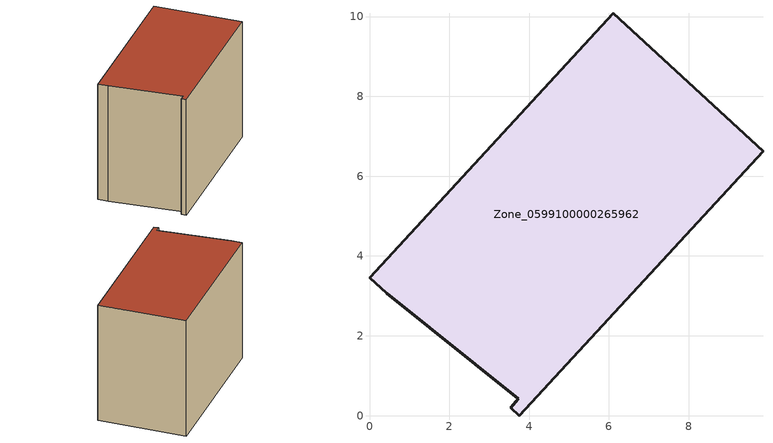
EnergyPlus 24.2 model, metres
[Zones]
Zone_0599100000265962
 floor ground (C_G): 3.54,0.2 3.73,0.42 0.43,3.06 0,3.46 6.11,10.08 9.86,6.62 3.75,0 z0
 wall outside (C_F): 0.43,3.06 3.73,0.42 3.54,0.2 3.75,0 9.86,6.62 6.11,10.08 0,3.46 0.43,3.06 z0:7.22
 roof outside (C_R): 3.73,0.42 3.54,0.2 3.75,0 9.86,6.62 6.11,10.08 0,3.46 0.43,3.06 z7.22
[BUILDING]
Pand.0599100000265962: North Axis=0; Terrain=City; Loads Convergence Tolerance Value=0.04; Temperature Convergence Tolerance Value=0.4; Solar Distribution=FullExterior; Maximum Number of Warmup Days=25; Minimum Number of Warmup Days=1
[Site:Location]
Rotterdam.The.Hague.AP_ZH_NLD Design_Conditions: Latitude=51.96; Longitude=4.45; Time Zone=1; Elevation=-4.5
[SITE:GROUNDTEMPERATURE:BUILDINGSURFACE]
18, 18, 18, 18, 18, 18, 18, 18, 18, 18, 18, 18
[MATERIAL] Thermal Absorptance=0.9; Solar Absorptance=0.7; Visible Absorptance=0.7
Name | Roughness | Thickness | Conductivity | Density | Specific Heat
G.TI.1975-1991 | MediumSmooth | 0.15 | 0.288461 | 540 | 1210
F.TI.1975-1991 | Rough | 0.3 | 0.230769 | 1920 | 840
R.TI.1975-1991 | MediumRough | 0.2 | 0.153846 | 1500 | 1000
[CONSTRUCTION]
C_G: G.TI.1975-1991
C_F: F.TI.1975-1991
C_R: R.TI.1975-1991
[ZONE]
Zone_0599100000265962: Type=1; Multiplier=1; Ceiling Height=Autocalculate; Volume=Autocalculate; Floor Area=autocalculate; Part of Total Floor Area=Yes
[ZONEINFILTRATION:DESIGNFLOWRATE]
Infil_Zone_0599100000265962: Zone or ZoneList or Space or SpaceList=Zone_0599100000265962; Schedule=AlwaysOn; Design Flow Rate Calculation Method=Flow/Area; Flow Rate per Floor Area=0.003; Constant Term Coefficient=1; Temperature Term Coefficient=0; Velocity Term Coefficient=0; Velocity Squared Term Coefficient=0
[HVACTEMPLATE:ZONE:IDEALLOADSAIRSYSTEM]
Zone_0599100000265962: Maximum Heating Supply Air Temperature=50; Minimum Cooling Supply Air Temperature=13; Maximum Heating Supply Air Humidity Ratio=0.0156; Minimum Cooling Supply Air Humidity Ratio=0.0077; Heating Limit=NoLimit; Cooling Limit=NoLimit; Dehumidification Control Type=ConstantSensibleHeatRatio; Cooling Sensible Heat Ratio=0.7; Dehumidification Setpoint=60; Humidification Control Type=None; Humidification Setpoint=30; Outdoor Air Method=None; Outdoor Air Flow Rate per Person=0.00944; Outdoor Air Flow Rate per Zone Floor Area=0; Outdoor Air Flow Rate per Zone=0; Demand Controlled Ventilation Type=None; Outdoor Air Economizer Type=NoEconomizer; Heat Recovery Type=None; Sensible Heat Recovery Effectiveness=0.7; Latent Heat Recovery Effectiveness=0.65
[ZONECONTROL:THERMOSTAT]
ThermostatControl_Zone_0599100000265962: Zone or ZoneList=Zone_0599100000265962; Control Type Schedule=DualSetpointControlType; Control 1=Thermostat_Zone_0599100000265962; Temperature Difference Between Cutout And Setpoint=0
[THERMOSTATSETPOINT:DUALSETPOINT]
Thermostat_Zone_0599100000265962: Heating Setpoint Temperature Schedule=HeatingSetpoint_Zone_0599100000265962; Cooling Setpoint Temperature Schedule=CoolingSetpoint_Zone_0599100000265962
[SCHEDULE:COMPACT]
HeatingSetpoint_Zone_0599100000265962: Through: 12/31, For: AllDays, Until: 24:00, 21
CoolingSetpoint_Zone_0599100000265962: Through: 12/31, For: AllDays, Until: 24:00, 24
DualSetpointControlType: Through: 12/31, For: AllDays, Until: 24:00, 4
AlwaysOn: Through: 12/31, For: AllDays, Until: 24:00, 1
